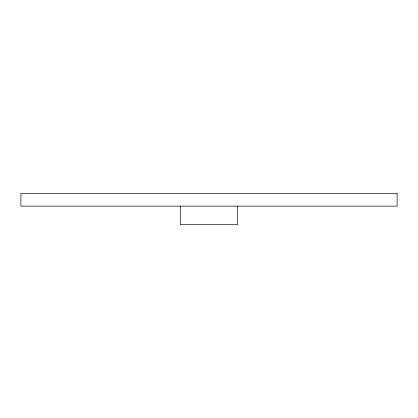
<?xml version="1.0" encoding="UTF-8"?>
<svg xmlns="http://www.w3.org/2000/svg" width="418" height="418" viewBox="0 0 418 418"><rect width="100%" height="100%" fill="white"/><g stroke="black" fill="none" stroke-linecap="round" stroke-linejoin="round"><path stroke-width="0.63" d="M237.696 206.131L237.696 224.623L180.304 224.623L180.304 206.131M397.1 193.377L20.9 193.377L20.9 206.131L397.1 206.131L397.1 193.377"/></g></svg>
